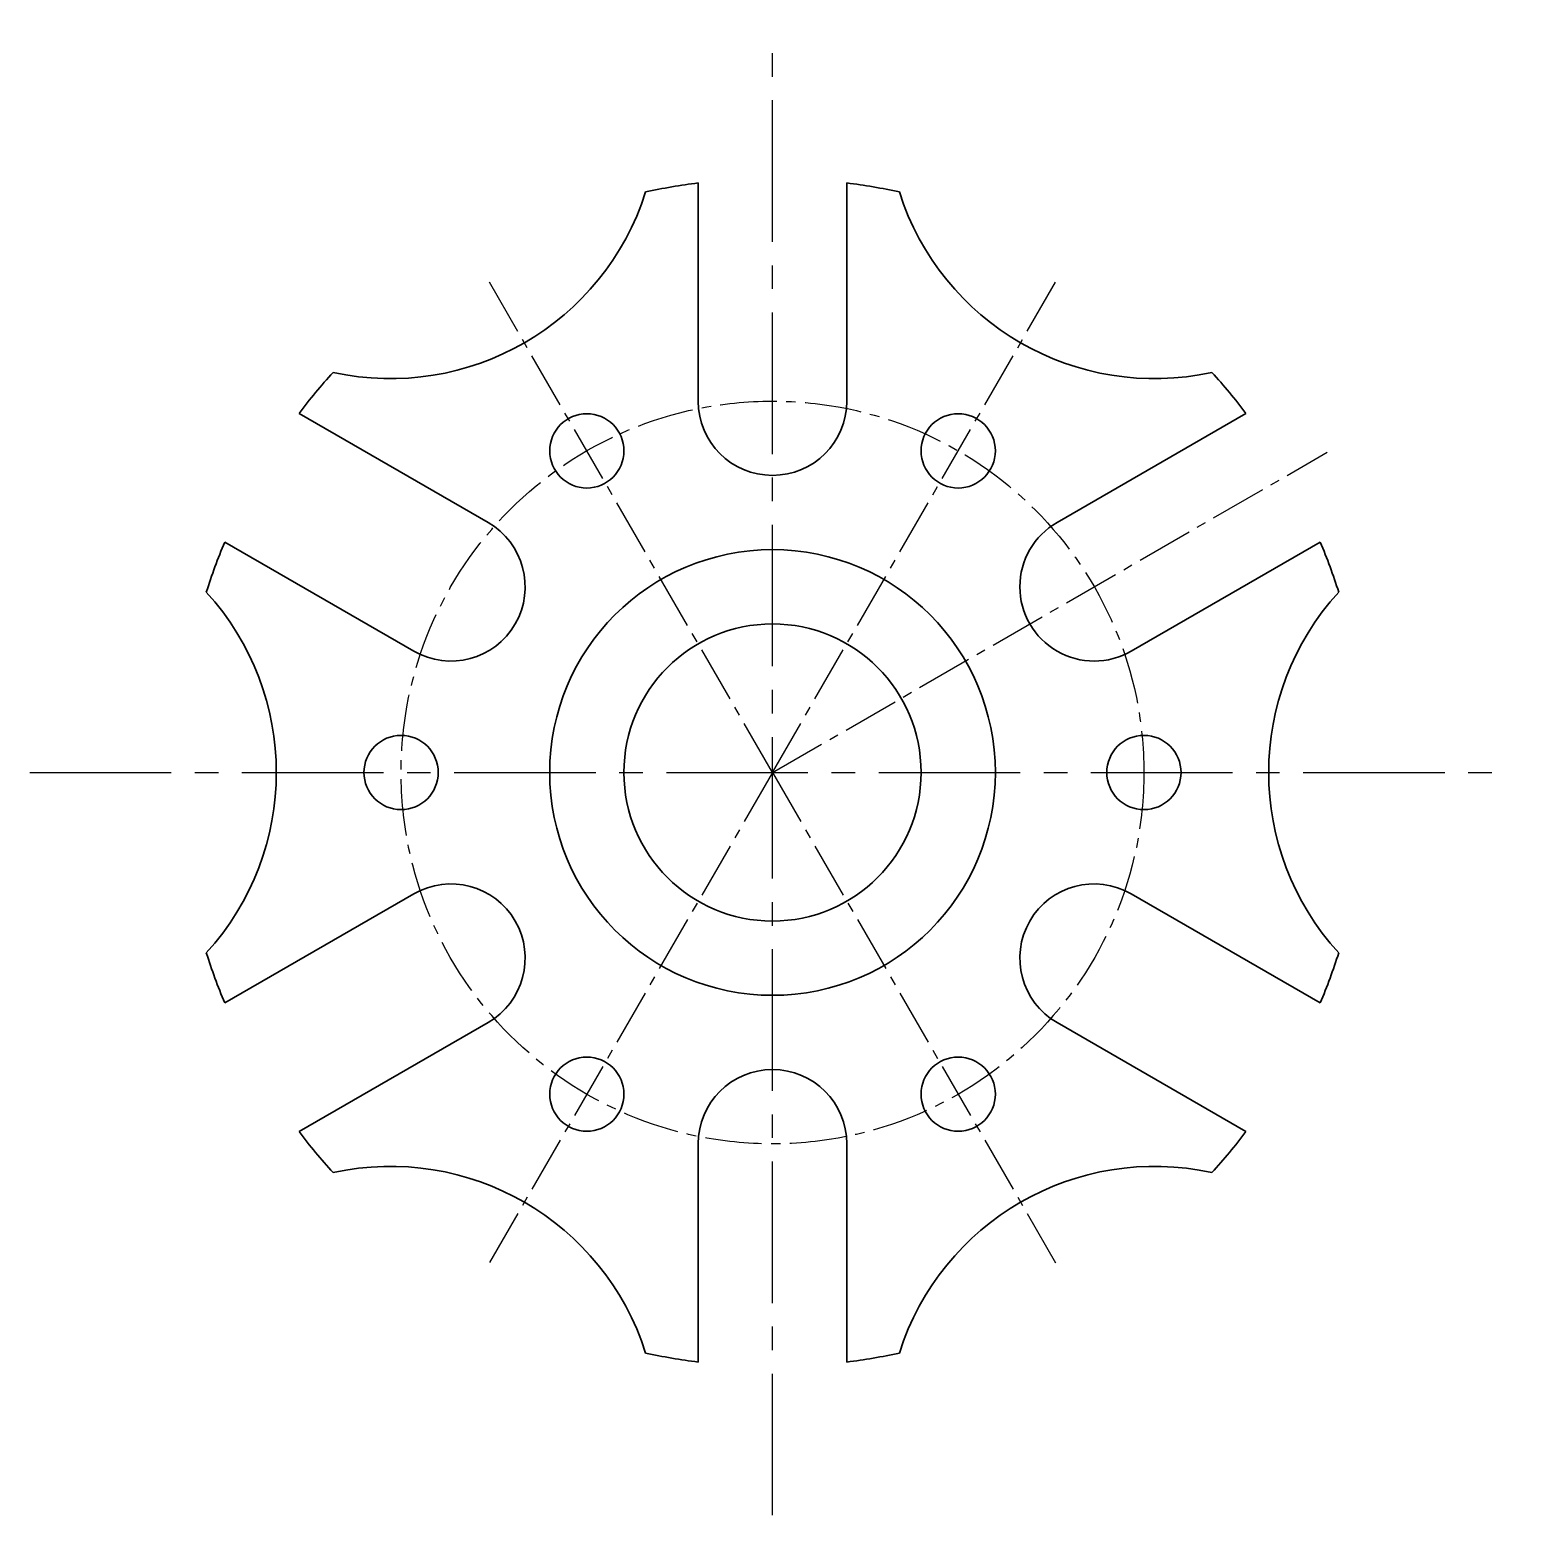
# Model space of a CAD drawing. Header units: millimetres. Extents: x 61 to 561, y 16 to 516.
import ezdxf

# ---------------------------------------------------------------- set-up
doc = ezdxf.new("R2010")
doc.units = ezdxf.units.MM
doc.linetypes.add('CENTER2', pattern=[28.575, 19.05, -3.175, 3.175, -3.175])
doc.layers.add('Center', color=5, linetype='CENTER2', lineweight=25)
doc.layers.add('Part', color=7, linetype='Continuous', lineweight=30)

# ---------------------------------------------------------------- blocks, each defined once
blk = doc.blocks.new('*U1')
at = {"layer": 'Part', "ltscale": 2.5}
for p, q in [((-25, -24.22), (-25, 49.22)), ((25, -24.22), (25, 49.22))]:
    blk.add_line(p, q, dxfattribs=at)
at = {"layer": 'Part'}
blk.add_arc((0, -24.22), 25, 180, 0, dxfattribs=at)
blk = doc.blocks.new('*U2')
at = {"layer": 'Part', "color": 0, "linetype": 'ByBlock', "lineweight": -2, "transparency": 16777216}
blk.add_blockref('*U1', (2509.26, 6259.05), dxfattribs=at)
for p, rotation in [((2380.04, 6184.44), 59.99999999999999), ((2638.49, 6184.44), 299.9999999999999), ((2380.04, 6035.22), 120), ((2638.49, 6035.22), 240), ((2509.26, 5960.62), 180)]:
    blk.add_blockref('*U1', p, dxfattribs=dict(at, rotation=rotation))

msp = doc.modelspace()

# ---------------------------------------------------------------- linework, layer by layer
at = {"layer": 'Center', "ltscale": 2.5}
for p, q in [((311, 15.71), (311, 515.71)), ((61, 265.71), (561, 265.71))]:
    msp.add_line(p, q, dxfattribs=at)
at = {"layer": 'Center'}
for q in [(214.61, 432.65), (407.38, 432.65), (497.65, 373.47), (214.61, 98.76), (407.38, 98.76)]:
    msp.add_line((311, 265.71), q, dxfattribs=at)
msp.add_circle((311, 265.71), 125, dxfattribs=at)
at = {"layer": 'Part', "ltscale": 2.5}
for p, q in [((286, 390.71), (286, 464.14)), ((336, 390.71), (336, 464.14))]:
    msp.add_line(p, q, dxfattribs=at)
at = {"layer": 'Part'}
for centre, radius in [((248.5, 373.96), 12.5), ((248.5, 373.96), 12.5), ((373.5, 373.96), 12.5), ((373.5, 373.96), 12.5), ((311, 265.71), 75), ((311, 265.71), 50), ((186, 265.71), 12.5), ((186, 265.71), 12.5), ((436, 265.71), 12.5), ((436, 265.71), 12.5), ((248.5, 157.45), 12.5), ((248.5, 157.45), 12.5), ((373.5, 157.45), 12.5), ((373.5, 157.45), 12.5)]:
    msp.add_circle(centre, radius, dxfattribs=at)
for centre, radius, start, end in [((182.5, 488.28), 90, 257.5781, 342.4219), ((311, 265.71), 200, 97.1808, 102.3283), ((311, 265.71), 200, 77.6717, 82.8192), ((439.5, 488.28), 90, 197.5781, 282.4219), ((311, 265.71), 200, 137.6717, 142.8192), ((311, 265.71), 200, 37.1808, 42.3283), ((311, 390.71), 25, 180, 0), ((311, 265.71), 200, 157.1808, 162.3283), ((311, 265.71), 200, 17.6717, 22.8192), ((54, 265.71), 90, 317.5781, 42.4219), ((568, 265.71), 90, 137.5781, 222.4219), ((311, 265.71), 200, 197.6717, 202.8192), ((311, 265.71), 200, 337.1808, 342.3283), ((311, 265.71), 200, 217.1808, 222.3283), ((311, 265.71), 200, 317.6717, 322.8192), ((182.5, 43.14), 90, 17.5781, 102.4219), ((439.5, 43.14), 90, 77.5781, 162.4219), ((311, 265.71), 200, 257.6717, 262.8192), ((311, 265.71), 200, 277.1808, 282.3283)]:
    msp.add_arc(centre, radius, start, end, dxfattribs=at)

# ---------------------------------------------------------------- block references
msp.add_blockref('*U2', (-2198.26, -5844.12), dxfattribs=at)

doc.saveas('drawing.dxf')
